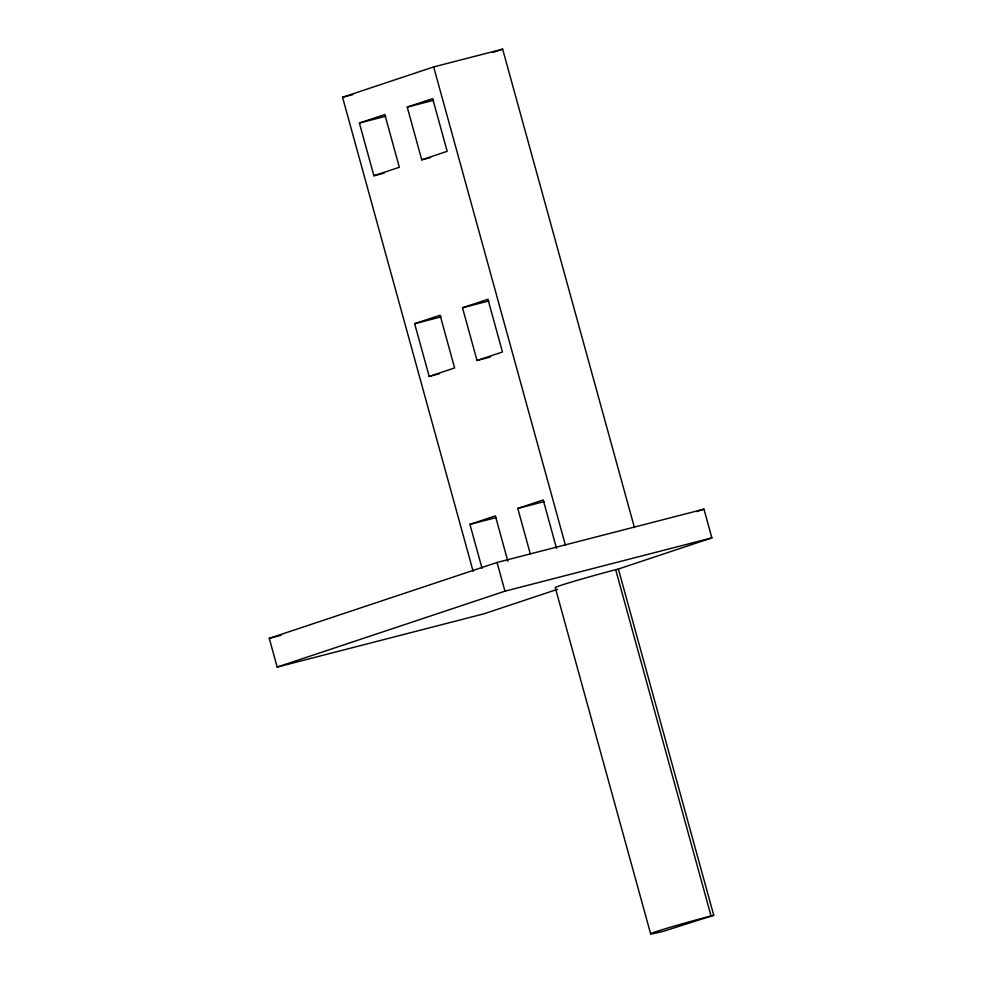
<?xml version="1.0" encoding="UTF-8"?>
<svg xmlns="http://www.w3.org/2000/svg" width="983" height="983" viewBox="0 0 983 983"><rect width="100%" height="100%" fill="white"/><g stroke="black" fill="none" stroke-linecap="round" stroke-linejoin="round"><path stroke-width="1.47" d="M473.093 571.197L342.551 97.28L433.675 66.918L502.645 49.15L634.404 527.49M492.581 52.504L502.645 49.15M359.385 123.022L384.82 114.556L399.344 167.27L373.909 175.748L359.385 123.022L385.717 116.24M407.22 107.086L432.667 98.607L447.179 151.333L421.744 159.811L407.22 107.086L433.552 100.303M414.654 323.69L440.101 315.211L454.613 367.937L429.178 376.415L414.654 323.69L440.998 316.907M462.501 307.753L487.937 299.274L502.46 352L477.013 360.478L462.501 307.753L488.834 300.97M482.039 568.285L469.935 524.357L495.371 515.878L507.879 561.281M530.279 553.822L517.771 508.42L543.206 499.942L556.513 548.268M557.435 589.333L484.078 613.773L277.169 667.076L269.256 638.348L497.054 562.46L703.963 509.157L711.876 537.873L618.381 569.022L608.182 571.688A44.309 1.315 -15.4 0 0 555.26 587.601L650.635 933.85M696.689 511.578L703.963 509.157M277.169 667.076L504.967 591.176L711.876 537.873M713.744 915.271L663.758 931.196A44.309 1.315 -15.4 0 1 655.919 931.712A44.309 1.315 -15.4 0 1 703.558 917.938L713.744 915.271L618.381 569.022M342.551 97.28L352.823 94.626M421.744 159.811L430.529 157.55M373.909 175.748L384.144 173.106M477.013 360.478L490.185 357.087M429.178 376.415L439.426 373.773M517.771 508.42L544.103 501.637M469.935 524.357L496.268 517.574M269.256 638.348L281.077 635.313M615.677 569.722L711.053 915.972M433.675 66.918L565.434 545.258M497.054 562.46L504.967 591.176"/></g></svg>
